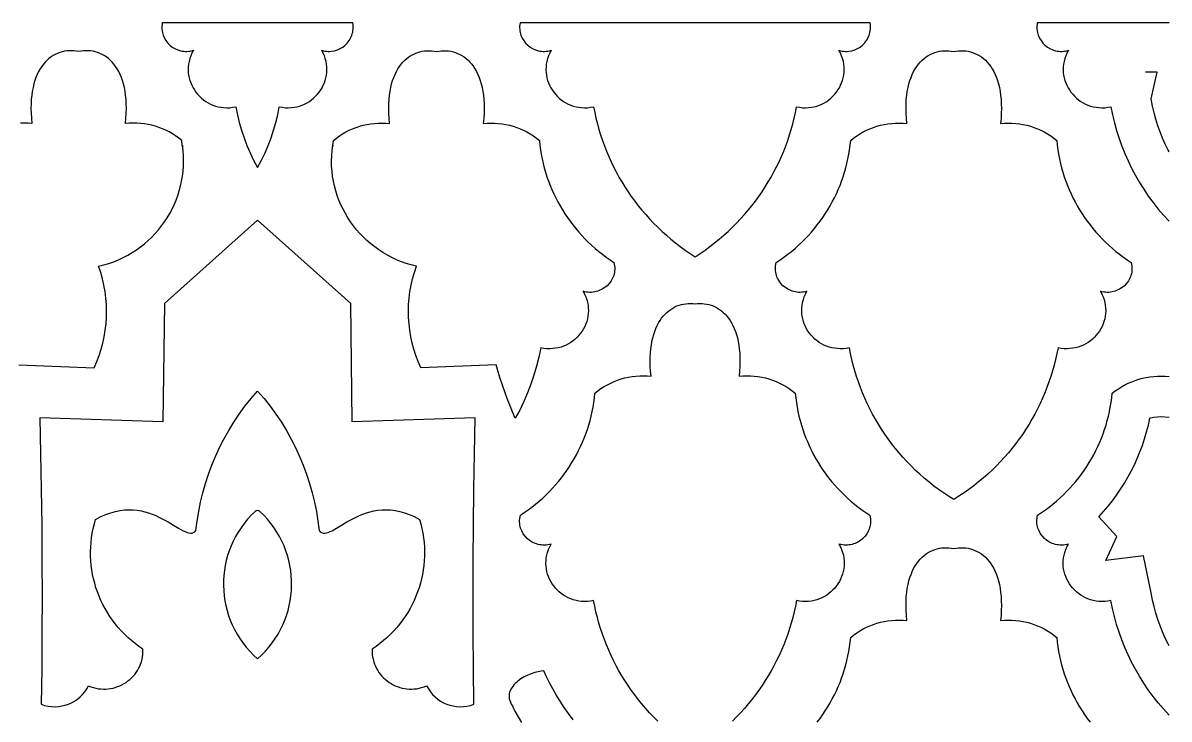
# Model space of a CAD drawing. Extents: x 50 to 3710, y -977 to -877.
# Drawn here: x 3624.9 to 3710.1, y -928.9 to -877.1 of the extents above; entities that cross this region are included whole.
import ezdxf

# ---------------------------------------------------------------- set-up
doc = ezdxf.new("R2010")
doc.units = 0
doc.layers.add('LAYER_1', color=18, linetype='CONTINUOUS')

msp = doc.modelspace()

# ---------------------------------------------------------------- linework, layer by layer
at = {"layer": 'LAYER_1'}
for points in [[(3642.343, -887.839), (3642.636, -887.304), (3642.9, -886.759), (3643.138, -886.205), (3643.349, -885.643), (3643.536, -885.074), (3643.7, -884.497), (3643.84, -883.913), (3643.959, -883.322), (3644.187, -883.364), (3644.411, -883.389), (3644.632, -883.396), (3644.848, -883.387), (3645.059, -883.362), (3645.265, -883.322), (3645.465, -883.268), (3645.659, -883.2), (3645.846, -883.119), (3646.026, -883.025), (3646.198, -882.92), (3646.362, -882.803), (3646.516, -882.675), (3646.662, -882.538), (3646.797, -882.392), (3646.922, -882.237), (3647.037, -882.074), (3647.14, -881.904), (3647.231, -881.727), (3647.31, -881.544), (3647.376, -881.356), (3647.429, -881.163), (3647.468, -880.966), (3647.493, -880.766), (3647.502, -880.563), (3647.497, -880.358), (3647.475, -880.151), (3647.438, -879.944), (3647.383, -879.736), (3647.311, -879.529), (3647.222, -879.323), (3647.114, -879.119), (3647.237, -879.152), (3647.359, -879.176), (3647.481, -879.191), (3647.601, -879.199), (3647.72, -879.198), (3647.837, -879.19), (3648.065, -879.151), (3648.283, -879.085), (3648.489, -878.992), (3648.681, -878.876), (3648.857, -878.738), (3649.015, -878.58), (3649.152, -878.404), (3649.266, -878.213), (3649.356, -878.007), (3649.391, -877.899), (3649.419, -877.789), (3649.44, -877.676), (3649.454, -877.561), (3649.459, -877.444), (3649.457, -877.325), (3649.446, -877.205), (3649.427, -877.083), (3642.343, -877.083), (3635.259, -877.083), (3635.24, -877.205), (3635.229, -877.325), (3635.227, -877.444), (3635.233, -877.561), (3635.246, -877.676), (3635.267, -877.789), (3635.33, -878.007), (3635.42, -878.213), (3635.535, -878.404), (3635.672, -878.58), (3635.829, -878.738), (3636.005, -878.876), (3636.197, -878.992), (3636.403, -879.085), (3636.622, -879.151), (3636.735, -879.174), (3636.85, -879.19), (3636.967, -879.198), (3637.086, -879.199), (3637.206, -879.191), (3637.327, -879.176), (3637.45, -879.152), (3637.573, -879.119), (3637.465, -879.323), (3637.375, -879.529), (3637.303, -879.736), (3637.249, -879.944), (3637.211, -880.151), (3637.19, -880.358), (3637.184, -880.563), (3637.194, -880.766), (3637.219, -880.966), (3637.258, -881.163), (3637.31, -881.356), (3637.376, -881.544), (3637.455, -881.727), (3637.547, -881.904), (3637.65, -882.074), (3637.764, -882.237), (3637.889, -882.392), (3638.025, -882.538), (3638.17, -882.675), (3638.325, -882.803), (3638.489, -882.92), (3638.66, -883.025), (3638.84, -883.119), (3639.027, -883.2), (3639.221, -883.268), (3639.421, -883.322), (3639.627, -883.362), (3639.839, -883.387), (3640.055, -883.396), (3640.275, -883.389), (3640.5, -883.364), (3640.727, -883.322), (3640.846, -883.913), (3640.987, -884.497), (3641.15, -885.074), (3641.337, -885.643), (3641.549, -886.205), (3641.787, -886.759), (3642.051, -887.304)], [(3674.879, -894.488), (3675.256, -894.241), (3675.624, -893.985), (3675.984, -893.722), (3676.335, -893.451), (3676.678, -893.172), (3677.012, -892.885), (3677.337, -892.591), (3677.654, -892.29), (3677.962, -891.982), (3678.261, -891.667), (3678.551, -891.345), (3678.832, -891.017), (3679.104, -890.682), (3679.366, -890.341), (3679.62, -889.994), (3679.864, -889.641), (3680.098, -889.283), (3680.323, -888.918), (3680.538, -888.548), (3680.744, -888.173), (3680.94, -887.793), (3681.126, -887.408), (3681.302, -887.019), (3681.468, -886.624), (3681.624, -886.225), (3681.769, -885.822), (3681.905, -885.415), (3682.03, -885.004), (3682.145, -884.589), (3682.25, -884.17), (3682.344, -883.748), (3682.427, -883.322), (3682.655, -883.364), (3682.879, -883.389), (3683.1, -883.396), (3683.316, -883.387), (3683.527, -883.362), (3683.733, -883.322), (3683.933, -883.268), (3684.127, -883.2), (3684.314, -883.119), (3684.494, -883.025), (3684.666, -882.92), (3684.829, -882.803), (3684.984, -882.675), (3685.13, -882.538), (3685.265, -882.392), (3685.39, -882.237), (3685.505, -882.074), (3685.608, -881.904), (3685.699, -881.727), (3685.778, -881.544), (3685.844, -881.356), (3685.897, -881.163), (3685.936, -880.966), (3685.96, -880.766), (3685.97, -880.563), (3685.965, -880.358), (3685.943, -880.151), (3685.906, -879.944), (3685.851, -879.736), (3685.779, -879.529), (3685.69, -879.323), (3685.582, -879.119), (3685.705, -879.152), (3685.827, -879.176), (3685.948, -879.191), (3686.069, -879.199), (3686.187, -879.198), (3686.305, -879.19), (3686.533, -879.151), (3686.751, -879.085), (3686.957, -878.992), (3687.149, -878.876), (3687.325, -878.738), (3687.483, -878.58), (3687.62, -878.404), (3687.734, -878.213), (3687.824, -878.007), (3687.859, -877.899), (3687.887, -877.789), (3687.908, -877.676), (3687.922, -877.561), (3687.927, -877.444), (3687.925, -877.325), (3687.914, -877.205), (3687.895, -877.083), (3661.863, -877.083), (3661.844, -877.205), (3661.833, -877.325), (3661.831, -877.444), (3661.837, -877.561), (3661.85, -877.676), (3661.871, -877.789), (3661.934, -878.007), (3662.024, -878.213), (3662.139, -878.404), (3662.276, -878.58), (3662.433, -878.738), (3662.609, -878.876), (3662.801, -878.992), (3663.007, -879.085), (3663.226, -879.151), (3663.339, -879.174), (3663.454, -879.19), (3663.571, -879.198), (3663.69, -879.199), (3663.81, -879.191), (3663.931, -879.176), (3664.054, -879.152), (3664.177, -879.119), (3664.069, -879.323), (3663.979, -879.529), (3663.907, -879.736), (3663.853, -879.944), (3663.815, -880.151), (3663.794, -880.358), (3663.788, -880.563), (3663.798, -880.766), (3663.823, -880.966), (3663.862, -881.163), (3663.914, -881.356), (3663.98, -881.544), (3664.059, -881.727), (3664.151, -881.904), (3664.254, -882.074), (3664.368, -882.237), (3664.493, -882.392), (3664.629, -882.538), (3664.774, -882.675), (3664.929, -882.803), (3665.092, -882.92), (3665.264, -883.025), (3665.444, -883.119), (3665.631, -883.2), (3665.825, -883.268), (3666.025, -883.322), (3666.231, -883.362), (3666.443, -883.387), (3666.659, -883.396), (3666.879, -883.389), (3667.104, -883.364), (3667.331, -883.322), (3667.415, -883.748), (3667.509, -884.17), (3667.613, -884.589), (3667.728, -885.004), (3667.853, -885.415), (3667.989, -885.822), (3668.135, -886.225), (3668.291, -886.624), (3668.457, -887.019), (3668.633, -887.408), (3668.819, -887.793), (3669.015, -888.173), (3669.22, -888.548), (3669.435, -888.918), (3669.66, -889.283), (3669.895, -889.641), (3670.139, -889.994), (3670.392, -890.341), (3670.654, -890.682), (3670.926, -891.017), (3671.207, -891.345), (3671.497, -891.667), (3671.796, -891.982), (3672.104, -892.29), (3672.421, -892.591), (3672.746, -892.885), (3673.081, -893.172), (3673.423, -893.451), (3673.775, -893.722), (3674.135, -893.985), (3674.503, -894.241)], [(3661.505, -906.496), (3661.295, -906.013), (3661.095, -905.525), (3660.904, -905.034), (3660.722, -904.54), (3660.549, -904.042), (3660.385, -903.541), (3660.231, -903.038), (3660.086, -902.531), (3654.493, -902.734), (3654.297, -902.285), (3654.124, -901.829), (3653.974, -901.366), (3653.848, -900.899), (3653.744, -900.427), (3653.665, -899.951), (3653.608, -899.473), (3653.575, -898.993), (3653.566, -898.512), (3653.58, -898.031), (3653.618, -897.55), (3653.679, -897.071), (3653.764, -896.595), (3653.872, -896.122), (3654.004, -895.652), (3654.16, -895.188), (3653.777, -895.091), (3653.402, -894.977), (3653.037, -894.846), (3652.68, -894.7), (3652.334, -894.538), (3651.998, -894.361), (3651.672, -894.17), (3651.357, -893.966), (3651.053, -893.747), (3650.76, -893.516), (3650.479, -893.273), (3650.211, -893.018), (3649.955, -892.751), (3649.712, -892.473), (3649.482, -892.186), (3649.266, -891.888), (3649.063, -891.581), (3648.875, -891.265), (3648.701, -890.941), (3648.543, -890.609), (3648.4, -890.269), (3648.272, -889.923), (3648.16, -889.57), (3648.065, -889.212), (3647.986, -888.848), (3647.925, -888.479), (3647.881, -888.106), (3647.854, -887.729), (3647.846, -887.349), (3647.856, -886.966), (3647.885, -886.581), (3647.933, -886.194), (3647.933, -886.269), (3647.946, -886.202), (3647.985, -885.829), (3648.206, -885.652), (3648.434, -885.488), (3648.67, -885.335), (3648.912, -885.196), (3649.161, -885.069), (3649.416, -884.956), (3649.675, -884.855), (3649.94, -884.768), (3650.209, -884.694), (3650.481, -884.634), (3650.757, -884.588), (3651.035, -884.556), (3651.315, -884.538), (3651.597, -884.534), (3651.879, -884.544), (3652.162, -884.569), (3652.127, -884.181), (3652.106, -883.808), (3652.099, -883.451), (3652.105, -883.109), (3652.123, -882.783), (3652.153, -882.471), (3652.196, -882.174), (3652.249, -881.893), (3652.313, -881.625), (3652.387, -881.373), (3652.472, -881.134), (3652.565, -880.91), (3652.667, -880.7), (3652.778, -880.504), (3652.896, -880.322), (3653.022, -880.154), (3653.155, -879.999), (3653.294, -879.857), (3653.439, -879.729), (3653.589, -879.614), (3653.745, -879.512), (3653.905, -879.423), (3654.069, -879.347), (3654.236, -879.283), (3654.406, -879.232), (3654.58, -879.193), (3654.755, -879.167), (3654.932, -879.152), (3655.11, -879.15), (3655.288, -879.159), (3655.467, -879.18), (3655.645, -879.212), (3655.824, -879.18), (3656.003, -879.159), (3656.181, -879.15), (3656.359, -879.152), (3656.536, -879.167), (3656.711, -879.193), (3656.884, -879.232), (3657.055, -879.283), (3657.222, -879.347), (3657.386, -879.423), (3657.546, -879.512), (3657.702, -879.614), (3657.852, -879.729), (3657.997, -879.857), (3658.136, -879.999), (3658.269, -880.154), (3658.395, -880.322), (3658.513, -880.504), (3658.624, -880.7), (3658.726, -880.91), (3658.819, -881.134), (3658.903, -881.373), (3658.978, -881.625), (3659.042, -881.893), (3659.095, -882.174), (3659.137, -882.471), (3659.168, -882.783), (3659.186, -883.109), (3659.192, -883.451), (3659.185, -883.808), (3659.163, -884.181), (3659.128, -884.569), (3659.411, -884.544), (3659.694, -884.534), (3659.976, -884.538), (3660.256, -884.556), (3660.534, -884.588), (3660.81, -884.634), (3661.082, -884.694), (3661.351, -884.768), (3661.615, -884.855), (3661.875, -884.956), (3662.13, -885.069), (3662.379, -885.196), (3662.621, -885.335), (3662.857, -885.488), (3663.085, -885.652), (3663.305, -885.829), (3663.341, -886.175), (3663.387, -886.519), (3663.443, -886.86), (3663.508, -887.199), (3663.583, -887.535), (3663.668, -887.868), (3663.762, -888.198), (3663.865, -888.524), (3663.977, -888.847), (3664.099, -889.167), (3664.229, -889.482), (3664.369, -889.794), (3664.517, -890.101), (3664.673, -890.404), (3664.838, -890.702), (3665.012, -890.995), (3665.194, -891.284), (3665.384, -891.567), (3665.582, -891.845), (3665.788, -892.118), (3666.002, -892.385), (3666.224, -892.646), (3666.454, -892.902), (3666.691, -893.151), (3666.935, -893.393), (3667.187, -893.629), (3667.446, -893.859), (3667.712, -894.082), (3667.986, -894.297), (3668.266, -894.505), (3668.553, -894.706), (3668.846, -894.9), (3668.874, -895.026), (3668.893, -895.151), (3668.902, -895.274), (3668.903, -895.396), (3668.896, -895.517), (3668.88, -895.634), (3668.857, -895.75), (3668.826, -895.863), (3668.788, -895.972), (3668.742, -896.079), (3668.632, -896.281), (3668.497, -896.466), (3668.34, -896.634), (3668.163, -896.78), (3667.968, -896.904), (3667.758, -897.003), (3667.648, -897.043), (3667.535, -897.075), (3667.42, -897.1), (3667.301, -897.118), (3667.181, -897.128), (3667.059, -897.13), (3666.936, -897.123), (3666.811, -897.108), (3666.685, -897.083), (3666.558, -897.05), (3666.666, -897.254), (3666.756, -897.46), (3666.828, -897.667), (3666.882, -897.874), (3666.92, -898.082), (3666.941, -898.288), (3666.947, -898.493), (3666.937, -898.696), (3666.912, -898.897), (3666.873, -899.094), (3666.821, -899.286), (3666.755, -899.475), (3666.676, -899.657), (3666.584, -899.834), (3666.481, -900.005), (3666.367, -900.167), (3666.242, -900.322), (3666.106, -900.469), (3665.961, -900.606), (3665.806, -900.733), (3665.642, -900.85), (3665.471, -900.956), (3665.291, -901.049), (3665.104, -901.13), (3664.91, -901.199), (3664.71, -901.253), (3664.504, -901.293), (3664.292, -901.318), (3664.076, -901.327), (3663.856, -901.319), (3663.631, -901.295), (3663.404, -901.253), (3663.262, -901.945), (3663.093, -902.628), (3662.896, -903.301), (3662.671, -903.964), (3662.419, -904.616), (3662.141, -905.255), (3661.836, -905.883)], [(3694.112, -879.212), (3694.29, -879.18), (3694.469, -879.159), (3694.648, -879.15), (3694.826, -879.152), (3695.003, -879.167), (3695.178, -879.193), (3695.351, -879.232), (3695.521, -879.283), (3695.689, -879.347), (3695.853, -879.423), (3696.013, -879.512), (3696.168, -879.614), (3696.319, -879.729), (3696.464, -879.857), (3696.603, -879.999), (3696.735, -880.154), (3696.861, -880.322), (3696.979, -880.504), (3697.09, -880.7), (3697.192, -880.91), (3697.286, -881.134), (3697.37, -881.373), (3697.444, -881.625), (3697.508, -881.893), (3697.562, -882.174), (3697.604, -882.471), (3697.634, -882.783), (3697.653, -883.109), (3697.658, -883.451), (3697.651, -883.808), (3697.63, -884.181), (3697.595, -884.569), (3697.878, -884.544), (3698.161, -884.534), (3698.442, -884.538), (3698.722, -884.556), (3699, -884.588), (3699.276, -884.634), (3699.548, -884.694), (3699.817, -884.768), (3700.082, -884.855), (3700.342, -884.956), (3700.596, -885.069), (3700.845, -885.196), (3701.088, -885.335), (3701.323, -885.488), (3701.552, -885.652), (3701.772, -885.829), (3701.808, -886.175), (3701.854, -886.519), (3701.909, -886.86), (3701.975, -887.199), (3702.05, -887.535), (3702.134, -887.868), (3702.228, -888.198), (3702.331, -888.524), (3702.444, -888.847), (3702.565, -889.167), (3702.696, -889.482), (3702.835, -889.794), (3702.983, -890.101), (3703.14, -890.404), (3703.305, -890.702), (3703.478, -890.995), (3703.66, -891.284), (3703.85, -891.567), (3704.049, -891.845), (3704.255, -892.118), (3704.469, -892.385), (3704.691, -892.646), (3704.92, -892.902), (3705.157, -893.151), (3705.402, -893.393), (3705.654, -893.629), (3705.913, -893.859), (3706.179, -894.082), (3706.452, -894.297), (3706.732, -894.505), (3707.019, -894.706), (3707.313, -894.9), (3707.341, -895.026), (3707.359, -895.151), (3707.369, -895.274), (3707.37, -895.396), (3707.362, -895.517), (3707.347, -895.634), (3707.323, -895.75), (3707.292, -895.863), (3707.254, -895.972), (3707.209, -896.079), (3707.098, -896.281), (3706.964, -896.466), (3706.807, -896.634), (3706.63, -896.78), (3706.435, -896.904), (3706.225, -897.003), (3706.115, -897.043), (3706.002, -897.075), (3705.886, -897.1), (3705.768, -897.118), (3705.648, -897.128), (3705.526, -897.13), (3705.402, -897.123), (3705.277, -897.108), (3705.151, -897.083), (3705.025, -897.05), (3705.133, -897.254), (3705.222, -897.46), (3705.294, -897.667), (3705.349, -897.874), (3705.386, -898.082), (3705.408, -898.288), (3705.413, -898.493), (3705.404, -898.696), (3705.379, -898.897), (3705.34, -899.094), (3705.287, -899.286), (3705.221, -899.475), (3705.142, -899.657), (3705.051, -899.834), (3704.948, -900.005), (3704.833, -900.167), (3704.708, -900.322), (3704.573, -900.469), (3704.427, -900.606), (3704.273, -900.733), (3704.109, -900.85), (3703.937, -900.956), (3703.757, -901.049), (3703.57, -901.13), (3703.376, -901.199), (3703.176, -901.253), (3702.97, -901.293), (3702.759, -901.318), (3702.543, -901.327), (3702.322, -901.319), (3702.098, -901.295), (3701.87, -901.253), (3701.785, -901.686), (3701.689, -902.115), (3701.583, -902.541), (3701.465, -902.962), (3701.337, -903.38), (3701.198, -903.794), (3701.049, -904.204), (3700.889, -904.609), (3700.718, -905.01), (3700.537, -905.405), (3700.346, -905.796), (3700.145, -906.182), (3699.934, -906.562), (3699.713, -906.937), (3699.482, -907.306), (3699.241, -907.669), (3698.99, -908.027), (3698.729, -908.378), (3698.459, -908.723), (3698.18, -909.061), (3697.891, -909.393), (3697.592, -909.718), (3697.285, -910.035), (3696.968, -910.346), (3696.642, -910.649), (3696.307, -910.945), (3695.963, -911.233), (3695.61, -911.513), (3695.249, -911.785), (3694.878, -912.048), (3694.499, -912.304), (3694.112, -912.551), (3693.724, -912.304), (3693.346, -912.048), (3692.975, -911.785), (3692.614, -911.513), (3692.261, -911.233), (3691.917, -910.945), (3691.582, -910.649), (3691.256, -910.346), (3690.939, -910.035), (3690.631, -909.718), (3690.333, -909.393), (3690.044, -909.061), (3689.764, -908.723), (3689.494, -908.378), (3689.234, -908.027), (3688.983, -907.669), (3688.742, -907.306), (3688.511, -906.937), (3688.29, -906.562), (3688.078, -906.182), (3687.877, -905.796), (3687.686, -905.405), (3687.506, -905.01), (3687.335, -904.609), (3687.175, -904.204), (3687.026, -903.794), (3686.887, -903.38), (3686.759, -902.962), (3686.641, -902.541), (3686.534, -902.115), (3686.439, -901.686), (3686.354, -901.253), (3686.126, -901.295), (3685.902, -901.319), (3685.681, -901.327), (3685.465, -901.318), (3685.254, -901.293), (3685.048, -901.253), (3684.847, -901.199), (3684.653, -901.13), (3684.466, -901.049), (3684.287, -900.956), (3684.115, -900.85), (3683.951, -900.733), (3683.797, -900.606), (3683.651, -900.469), (3683.516, -900.322), (3683.39, -900.167), (3683.276, -900.005), (3683.173, -899.834), (3683.082, -899.657), (3683.003, -899.475), (3682.937, -899.286), (3682.884, -899.094), (3682.845, -898.897), (3682.82, -898.696), (3682.81, -898.493), (3682.816, -898.288), (3682.837, -898.082), (3682.875, -897.874), (3682.93, -897.667), (3683.001, -897.46), (3683.091, -897.254), (3683.199, -897.05), (3683.072, -897.083), (3682.947, -897.108), (3682.822, -897.123), (3682.698, -897.13), (3682.576, -897.128), (3682.456, -897.118), (3682.338, -897.1), (3682.222, -897.075), (3682.109, -897.043), (3681.999, -897.003), (3681.789, -896.904), (3681.594, -896.78), (3681.417, -896.634), (3681.26, -896.466), (3681.125, -896.281), (3681.015, -896.079), (3680.97, -895.972), (3680.931, -895.863), (3680.9, -895.75), (3680.877, -895.634), (3680.861, -895.517), (3680.854, -895.396), (3680.855, -895.274), (3680.865, -895.151), (3680.883, -895.026), (3680.911, -894.9), (3681.205, -894.706), (3681.492, -894.505), (3681.772, -894.297), (3682.045, -894.082), (3682.311, -893.859), (3682.57, -893.629), (3682.822, -893.393), (3683.066, -893.151), (3683.303, -892.902), (3683.533, -892.646), (3683.755, -892.385), (3683.969, -892.118), (3684.175, -891.845), (3684.373, -891.567), (3684.563, -891.284), (3684.745, -890.995), (3684.919, -890.702), (3685.084, -890.404), (3685.241, -890.101), (3685.389, -889.794), (3685.528, -889.482), (3685.658, -889.167), (3685.78, -888.847), (3685.892, -888.524), (3685.996, -888.198), (3686.089, -887.868), (3686.174, -887.535), (3686.249, -887.199), (3686.314, -886.86), (3686.37, -886.519), (3686.416, -886.175), (3686.452, -885.829), (3686.672, -885.652), (3686.9, -885.488), (3687.136, -885.335), (3687.379, -885.196), (3687.627, -885.069), (3687.882, -884.956), (3688.142, -884.855), (3688.407, -884.768), (3688.675, -884.694), (3688.948, -884.634), (3689.223, -884.588), (3689.501, -884.556), (3689.782, -884.538), (3690.063, -884.534), (3690.346, -884.544), (3690.629, -884.569), (3690.594, -884.181), (3690.573, -883.808), (3690.565, -883.451), (3690.571, -883.109), (3690.589, -882.783), (3690.62, -882.471), (3690.662, -882.174), (3690.715, -881.893), (3690.78, -881.625), (3690.854, -881.373), (3690.938, -881.134), (3691.032, -880.91), (3691.134, -880.7), (3691.244, -880.504), (3691.363, -880.322), (3691.488, -880.154), (3691.621, -879.999), (3691.76, -879.857), (3691.905, -879.729), (3692.056, -879.614), (3692.211, -879.512), (3692.371, -879.423), (3692.535, -879.347), (3692.702, -879.283), (3692.873, -879.232), (3693.046, -879.193), (3693.221, -879.167), (3693.398, -879.152), (3693.576, -879.15), (3693.755, -879.159), (3693.933, -879.18)], [(3694.112, -879.212), (3694.29, -879.18), (3694.469, -879.159), (3694.648, -879.15), (3694.826, -879.152), (3695.003, -879.167), (3695.178, -879.193), (3695.351, -879.232), (3695.521, -879.283), (3695.689, -879.347), (3695.853, -879.423), (3696.013, -879.512), (3696.168, -879.614), (3696.319, -879.729), (3696.464, -879.857), (3696.603, -879.999), (3696.735, -880.154), (3696.861, -880.322), (3696.979, -880.504), (3697.09, -880.7), (3697.192, -880.91), (3697.286, -881.134), (3697.37, -881.373), (3697.444, -881.625), (3697.508, -881.893), (3697.562, -882.174), (3697.604, -882.471), (3697.634, -882.783), (3697.653, -883.109), (3697.658, -883.451), (3697.651, -883.808), (3697.63, -884.181), (3697.595, -884.569), (3697.878, -884.544), (3698.161, -884.534), (3698.442, -884.538), (3698.722, -884.556), (3699, -884.588), (3699.276, -884.634), (3699.548, -884.694), (3699.817, -884.768), (3700.082, -884.855), (3700.342, -884.956), (3700.596, -885.069), (3700.845, -885.196), (3701.088, -885.335), (3701.323, -885.488), (3701.552, -885.652), (3701.772, -885.829), (3701.808, -886.175), (3701.854, -886.519), (3701.909, -886.86), (3701.975, -887.199), (3702.05, -887.535), (3702.134, -887.868), (3702.228, -888.198), (3702.331, -888.524), (3702.444, -888.847), (3702.565, -889.167), (3702.696, -889.482), (3702.835, -889.794), (3702.983, -890.101), (3703.14, -890.404), (3703.305, -890.702), (3703.478, -890.995), (3703.66, -891.284), (3703.85, -891.567), (3704.049, -891.845), (3704.255, -892.118), (3704.469, -892.385), (3704.691, -892.646), (3704.92, -892.902), (3705.157, -893.151), (3705.402, -893.393), (3705.654, -893.629), (3705.913, -893.859), (3706.179, -894.082), (3706.452, -894.297), (3706.732, -894.505), (3707.019, -894.706), (3707.313, -894.9), (3707.341, -895.026), (3707.359, -895.151), (3707.369, -895.274), (3707.37, -895.396), (3707.362, -895.517), (3707.347, -895.634), (3707.323, -895.75), (3707.292, -895.863), (3707.254, -895.972), (3707.209, -896.079), (3707.098, -896.281), (3706.964, -896.466), (3706.807, -896.634), (3706.63, -896.78), (3706.435, -896.904), (3706.225, -897.003), (3706.115, -897.043), (3706.002, -897.075), (3705.886, -897.1), (3705.768, -897.118), (3705.648, -897.128), (3705.526, -897.13), (3705.402, -897.123), (3705.277, -897.108), (3705.151, -897.083), (3705.025, -897.05), (3705.133, -897.254), (3705.222, -897.46), (3705.294, -897.667), (3705.349, -897.874), (3705.386, -898.082), (3705.408, -898.288), (3705.413, -898.493), (3705.404, -898.696), (3705.379, -898.897), (3705.34, -899.094), (3705.287, -899.286), (3705.221, -899.475), (3705.142, -899.657), (3705.051, -899.834), (3704.948, -900.005), (3704.833, -900.167), (3704.708, -900.322), (3704.573, -900.469), (3704.427, -900.606), (3704.273, -900.733), (3704.109, -900.85), (3703.937, -900.956), (3703.757, -901.049), (3703.57, -901.13), (3703.376, -901.199), (3703.176, -901.253), (3702.97, -901.293), (3702.759, -901.318), (3702.543, -901.327), (3702.322, -901.319), (3702.098, -901.295), (3701.87, -901.253), (3701.785, -901.686), (3701.689, -902.115), (3701.583, -902.541), (3701.465, -902.962), (3701.337, -903.38), (3701.198, -903.794), (3701.049, -904.204), (3700.889, -904.609), (3700.718, -905.01), (3700.537, -905.405), (3700.346, -905.796), (3700.145, -906.182), (3699.934, -906.562), (3699.713, -906.937), (3699.482, -907.306), (3699.241, -907.669), (3698.99, -908.027), (3698.729, -908.378), (3698.459, -908.723), (3698.18, -909.061), (3697.891, -909.393), (3697.592, -909.718), (3697.285, -910.035), (3696.968, -910.346), (3696.642, -910.649), (3696.307, -910.945), (3695.963, -911.233), (3695.61, -911.513), (3695.249, -911.785), (3694.878, -912.048), (3694.499, -912.304), (3694.112, -912.551), (3693.724, -912.304), (3693.346, -912.048), (3692.975, -911.785), (3692.614, -911.513), (3692.261, -911.233), (3691.917, -910.945), (3691.582, -910.649), (3691.256, -910.346), (3690.939, -910.035), (3690.631, -909.718), (3690.333, -909.393), (3690.044, -909.061), (3689.764, -908.723), (3689.494, -908.378), (3689.234, -908.027), (3688.983, -907.669), (3688.742, -907.306), (3688.511, -906.937), (3688.29, -906.562), (3688.078, -906.182), (3687.877, -905.796), (3687.686, -905.405), (3687.506, -905.01), (3687.335, -904.609), (3687.175, -904.204), (3687.026, -903.794), (3686.887, -903.38), (3686.759, -902.962), (3686.641, -902.541), (3686.534, -902.115), (3686.439, -901.686), (3686.354, -901.253), (3686.126, -901.295), (3685.902, -901.319), (3685.681, -901.327), (3685.465, -901.318), (3685.254, -901.293), (3685.048, -901.253), (3684.847, -901.199), (3684.653, -901.13), (3684.466, -901.049), (3684.287, -900.956), (3684.115, -900.85), (3683.951, -900.733), (3683.797, -900.606), (3683.651, -900.469), (3683.516, -900.322), (3683.39, -900.167), (3683.276, -900.005), (3683.173, -899.834), (3683.082, -899.657), (3683.003, -899.475), (3682.937, -899.286), (3682.884, -899.094), (3682.845, -898.897), (3682.82, -898.696), (3682.81, -898.493), (3682.816, -898.288), (3682.837, -898.082), (3682.875, -897.874), (3682.93, -897.667), (3683.001, -897.46), (3683.091, -897.254), (3683.199, -897.05), (3683.072, -897.083), (3682.947, -897.108), (3682.822, -897.123), (3682.698, -897.13), (3682.576, -897.128), (3682.456, -897.118), (3682.338, -897.1), (3682.222, -897.075), (3682.109, -897.043), (3681.999, -897.003), (3681.789, -896.904), (3681.594, -896.78), (3681.417, -896.634), (3681.26, -896.466), (3681.125, -896.281), (3681.015, -896.079), (3680.97, -895.972), (3680.931, -895.863), (3680.9, -895.75), (3680.877, -895.634), (3680.861, -895.517), (3680.854, -895.396), (3680.855, -895.274), (3680.865, -895.151), (3680.883, -895.026), (3680.911, -894.9), (3681.205, -894.706), (3681.492, -894.505), (3681.772, -894.297), (3682.045, -894.082), (3682.311, -893.859), (3682.57, -893.629), (3682.822, -893.393), (3683.066, -893.151), (3683.303, -892.902), (3683.533, -892.646), (3683.755, -892.385), (3683.969, -892.118), (3684.175, -891.845), (3684.373, -891.567), (3684.563, -891.284), (3684.745, -890.995), (3684.919, -890.702), (3685.084, -890.404), (3685.241, -890.101), (3685.389, -889.794), (3685.528, -889.482), (3685.658, -889.167), (3685.78, -888.847), (3685.892, -888.524), (3685.996, -888.198), (3686.089, -887.868), (3686.174, -887.535), (3686.249, -887.199), (3686.314, -886.86), (3686.37, -886.519), (3686.416, -886.175), (3686.452, -885.829), (3686.672, -885.652), (3686.9, -885.488), (3687.136, -885.335), (3687.379, -885.196), (3687.627, -885.069), (3687.882, -884.956), (3688.142, -884.855), (3688.407, -884.768), (3688.675, -884.694), (3688.948, -884.634), (3689.223, -884.588), (3689.501, -884.556), (3689.782, -884.538), (3690.063, -884.534), (3690.346, -884.544), (3690.629, -884.569), (3690.594, -884.181), (3690.573, -883.808), (3690.565, -883.451), (3690.571, -883.109), (3690.589, -882.783), (3690.62, -882.471), (3690.662, -882.174), (3690.715, -881.893), (3690.78, -881.625), (3690.854, -881.373), (3690.938, -881.134), (3691.032, -880.91), (3691.134, -880.7), (3691.244, -880.504), (3691.363, -880.322), (3691.488, -880.154), (3691.621, -879.999), (3691.76, -879.857), (3691.905, -879.729), (3692.056, -879.614), (3692.211, -879.512), (3692.371, -879.423), (3692.535, -879.347), (3692.702, -879.283), (3692.873, -879.232), (3693.046, -879.193), (3693.221, -879.167), (3693.398, -879.152), (3693.576, -879.15), (3693.755, -879.159), (3693.933, -879.18)], [(3642.343, -904.473), (3642.823, -905.031), (3643.278, -905.605), (3643.708, -906.194), (3644.112, -906.796), (3644.49, -907.411), (3644.843, -908.04), (3645.17, -908.68), (3645.471, -909.331), (3645.746, -909.992), (3645.994, -910.663), (3646.216, -911.344), (3646.411, -912.033), (3646.58, -912.729), (3646.722, -913.432), (3646.836, -914.142), (3646.924, -914.857), (3647.012, -914.945), (3647.109, -915.003), (3647.215, -915.035), (3647.33, -915.041), (3647.454, -915.025), (3647.588, -914.987), (3647.731, -914.932), (3647.883, -914.86), (3648.215, -914.677), (3648.585, -914.456), (3648.992, -914.214), (3649.437, -913.969), (3649.673, -913.851), (3649.92, -913.738), (3650.175, -913.634), (3650.441, -913.54), (3650.716, -913.459), (3651, -913.392), (3651.295, -913.342), (3651.599, -913.312), (3651.912, -913.302), (3652.236, -913.316), (3652.569, -913.356), (3652.912, -913.423), (3653.265, -913.521), (3653.627, -913.651), (3654, -913.816), (3654.383, -914.017), (3654.48, -914.358), (3654.563, -914.701), (3654.631, -915.044), (3654.685, -915.388), (3654.724, -915.733), (3654.749, -916.077), (3654.76, -916.42), (3654.757, -916.763), (3654.74, -917.104), (3654.71, -917.443), (3654.666, -917.78), (3654.608, -918.115), (3654.538, -918.447), (3654.454, -918.775), (3654.357, -919.1), (3654.248, -919.42), (3654.126, -919.736), (3653.991, -920.047), (3653.844, -920.353), (3653.684, -920.654), (3653.513, -920.948), (3653.329, -921.236), (3653.134, -921.517), (3652.927, -921.791), (3652.708, -922.057), (3652.478, -922.315), (3652.237, -922.565), (3651.984, -922.806), (3651.721, -923.038), (3651.447, -923.261), (3651.162, -923.473), (3650.866, -923.676), (3650.865, -923.871), (3650.876, -924.062), (3650.9, -924.249), (3650.936, -924.431), (3650.983, -924.608), (3651.041, -924.78), (3651.11, -924.946), (3651.188, -925.107), (3651.276, -925.261), (3651.374, -925.409), (3651.48, -925.55), (3651.594, -925.684), (3651.716, -925.811), (3651.846, -925.93), (3651.982, -926.041), (3652.125, -926.143), (3652.274, -926.237), (3652.428, -926.322), (3652.587, -926.398), (3652.752, -926.464), (3652.92, -926.521), (3653.092, -926.567), (3653.267, -926.603), (3653.445, -926.628), (3653.625, -926.642), (3653.807, -926.645), (3653.991, -926.636), (3654.176, -926.615), (3654.361, -926.582), (3654.546, -926.536), (3654.731, -926.477), (3654.915, -926.405), (3655.045, -926.638), (3655.193, -926.854), (3655.359, -927.053), (3655.542, -927.233), (3655.739, -927.395), (3655.95, -927.538), (3656.172, -927.66), (3656.404, -927.762), (3656.644, -927.844), (3656.891, -927.903), (3657.144, -927.94), (3657.4, -927.954), (3657.659, -927.945), (3657.918, -927.912), (3658.176, -927.854), (3658.432, -927.77), (3658.397, -925.106), (3658.376, -922.442), (3658.368, -919.778), (3658.375, -917.114), (3658.395, -914.45), (3658.429, -911.786), (3658.477, -909.122), (3658.538, -906.458), (3649.374, -906.773), (3649.268, -897.954), (3642.343, -891.76), (3635.419, -897.954), (3635.312, -906.773), (3626.148, -906.458), (3626.21, -909.122), (3626.258, -911.786), (3626.292, -914.45), (3626.312, -917.114), (3626.318, -919.778), (3626.311, -922.442), (3626.29, -925.106), (3626.255, -927.77), (3626.511, -927.854), (3626.769, -927.912), (3627.028, -927.945), (3627.286, -927.954), (3627.543, -927.94), (3627.795, -927.903), (3628.042, -927.844), (3628.283, -927.762), (3628.515, -927.66), (3628.737, -927.538), (3628.947, -927.395), (3629.144, -927.233), (3629.327, -927.053), (3629.493, -926.854), (3629.642, -926.638), (3629.771, -926.405), (3629.955, -926.477), (3630.14, -926.536), (3630.326, -926.582), (3630.511, -926.615), (3630.696, -926.636), (3630.879, -926.645), (3631.061, -926.642), (3631.242, -926.628), (3631.42, -926.603), (3631.595, -926.567), (3631.767, -926.521), (3631.935, -926.464), (3632.099, -926.398), (3632.258, -926.322), (3632.413, -926.237), (3632.562, -926.143), (3632.704, -926.041), (3632.841, -925.93), (3632.97, -925.811), (3633.092, -925.684), (3633.207, -925.55), (3633.313, -925.409), (3633.41, -925.261), (3633.498, -925.107), (3633.577, -924.946), (3633.646, -924.78), (3633.704, -924.608), (3633.751, -924.431), (3633.786, -924.249), (3633.81, -924.062), (3633.822, -923.871), (3633.82, -923.676), (3633.525, -923.473), (3633.24, -923.261), (3632.966, -923.038), (3632.702, -922.806), (3632.45, -922.565), (3632.208, -922.315), (3631.978, -922.057), (3631.76, -921.791), (3631.553, -921.517), (3631.357, -921.236), (3631.174, -920.948), (3631.002, -920.654), (3630.843, -920.353), (3630.696, -920.047), (3630.561, -919.736), (3630.439, -919.42), (3630.329, -919.1), (3630.232, -918.775), (3630.149, -918.447), (3630.078, -918.115), (3630.021, -917.78), (3629.977, -917.443), (3629.946, -917.104), (3629.929, -916.763), (3629.926, -916.42), (3629.937, -916.077), (3629.962, -915.733), (3630.002, -915.388), (3630.055, -915.044), (3630.123, -914.701), (3630.206, -914.358), (3630.304, -914.017), (3630.686, -913.816), (3631.059, -913.651), (3631.422, -913.521), (3631.775, -913.423), (3632.118, -913.356), (3632.451, -913.316), (3632.774, -913.302), (3633.088, -913.312), (3633.392, -913.342), (3633.686, -913.392), (3633.971, -913.459), (3634.246, -913.54), (3634.511, -913.634), (3634.767, -913.738), (3635.013, -913.851), (3635.25, -913.969), (3635.695, -914.214), (3636.102, -914.456), (3636.471, -914.677), (3636.803, -914.86), (3636.956, -914.932), (3637.098, -914.987), (3637.232, -915.025), (3637.357, -915.041), (3637.472, -915.035), (3637.578, -915.003), (3637.675, -914.945), (3637.763, -914.857), (3637.85, -914.142), (3637.965, -913.432), (3638.107, -912.729), (3638.275, -912.033), (3638.47, -911.344), (3638.692, -910.663), (3638.941, -909.992), (3639.216, -909.331), (3639.517, -908.68), (3639.843, -908.04), (3640.196, -907.411), (3640.575, -906.796), (3640.979, -906.194), (3641.408, -905.605), (3641.863, -905.031)], [(3642.343, -924.39), (3642.644, -924.112), (3642.926, -923.822), (3643.189, -923.521), (3643.433, -923.21), (3643.658, -922.889), (3643.864, -922.559), (3644.051, -922.221), (3644.219, -921.876), (3644.368, -921.524), (3644.498, -921.166), (3644.609, -920.804), (3644.701, -920.437), (3644.774, -920.067), (3644.828, -919.695), (3644.862, -919.32), (3644.878, -918.945), (3644.874, -918.569), (3644.852, -918.193), (3644.81, -917.819), (3644.749, -917.447), (3644.668, -917.078), (3644.569, -916.712), (3644.45, -916.351), (3644.313, -915.995), (3644.156, -915.645), (3643.979, -915.301), (3643.784, -914.965), (3643.569, -914.637), (3643.335, -914.318), (3643.082, -914.009), (3642.809, -913.711), (3642.517, -913.424), (3642.495, -913.404), (3642.465, -913.387), (3642.418, -913.372), (3642.343, -913.361), (3642.269, -913.372), (3642.222, -913.387), (3642.169, -913.424), (3641.877, -913.711), (3641.605, -914.009), (3641.351, -914.318), (3641.117, -914.637), (3640.903, -914.965), (3640.707, -915.301), (3640.531, -915.645), (3640.374, -915.995), (3640.236, -916.351), (3640.117, -916.712), (3640.018, -917.078), (3639.938, -917.447), (3639.877, -917.819), (3639.835, -918.193), (3639.812, -918.569), (3639.809, -918.945), (3639.824, -919.32), (3639.859, -919.695), (3639.912, -920.067), (3639.985, -920.437), (3640.077, -920.804), (3640.188, -921.166), (3640.318, -921.524), (3640.467, -921.876), (3640.635, -922.221), (3640.822, -922.559), (3641.028, -922.889), (3641.253, -923.21), (3641.497, -923.521), (3641.76, -923.822), (3642.042, -924.112)]]:
    msp.add_lwpolyline(points, close=True, dxfattribs=at)
for points in [[(3710.128, -877.083), (3700.329, -877.083), (3700.309, -877.205), (3700.299, -877.325), (3700.297, -877.444), (3700.302, -877.561), (3700.316, -877.676), (3700.337, -877.789), (3700.4, -878.007), (3700.49, -878.213), (3700.604, -878.404), (3700.741, -878.58), (3700.899, -878.738), (3701.075, -878.876), (3701.267, -878.992), (3701.473, -879.085), (3701.691, -879.151), (3701.804, -879.174), (3701.919, -879.19), (3702.036, -879.198), (3702.155, -879.199), (3702.275, -879.191), (3702.397, -879.176), (3702.519, -879.152), (3702.642, -879.119), (3702.534, -879.323), (3702.445, -879.529), (3702.373, -879.736), (3702.318, -879.944), (3702.281, -880.151), (3702.259, -880.358), (3702.254, -880.563), (3702.263, -880.766), (3702.288, -880.966), (3702.327, -881.163), (3702.38, -881.356), (3702.446, -881.544), (3702.525, -881.727), (3702.616, -881.904), (3702.719, -882.074), (3702.833, -882.237), (3702.959, -882.392), (3703.094, -882.538), (3703.24, -882.675), (3703.394, -882.803), (3703.558, -882.92), (3703.73, -883.025), (3703.91, -883.119), (3704.097, -883.2), (3704.29, -883.268), (3704.491, -883.322), (3704.697, -883.362), (3704.908, -883.387), (3705.124, -883.396), (3705.345, -883.389), (3705.569, -883.364), (3705.797, -883.322), (3705.917, -883.921), (3706.059, -884.513), (3706.221, -885.098), (3706.404, -885.675), (3706.607, -886.244), (3706.831, -886.805), (3707.074, -887.356), (3707.337, -887.899), (3707.62, -888.431), (3707.922, -888.953), (3708.243, -889.464), (3708.583, -889.964), (3708.942, -890.452), (3709.319, -890.928), (3709.714, -891.391), (3710.128, -891.842)], [(3624.6, -902.531), (3630.193, -902.734), (3630.39, -902.285), (3630.563, -901.829), (3630.712, -901.366), (3630.839, -900.899), (3630.942, -900.427), (3631.022, -899.951), (3631.078, -899.473), (3631.111, -898.993), (3631.121, -898.512), (3631.107, -898.031), (3631.069, -897.55), (3631.008, -897.071), (3630.923, -896.595), (3630.814, -896.122), (3630.682, -895.652), (3630.526, -895.188), (3630.91, -895.091), (3631.284, -894.977), (3631.65, -894.846), (3632.006, -894.7), (3632.353, -894.538), (3632.689, -894.361), (3633.015, -894.17), (3633.33, -893.966), (3633.634, -893.747), (3633.927, -893.516), (3634.207, -893.273), (3634.476, -893.018), (3634.732, -892.751), (3634.975, -892.473), (3635.205, -892.186), (3635.421, -891.888), (3635.623, -891.581), (3635.812, -891.265), (3635.985, -890.941), (3636.144, -890.609), (3636.287, -890.269), (3636.415, -889.923), (3636.526, -889.57), (3636.622, -889.212), (3636.7, -888.848), (3636.762, -888.479), (3636.806, -888.106), (3636.832, -887.729), (3636.841, -887.349), (3636.831, -886.966), (3636.802, -886.581), (3636.754, -886.194), (3636.753, -886.269), (3636.741, -886.202), (3636.701, -885.829), (3636.481, -885.652), (3636.253, -885.488), (3636.017, -885.335), (3635.774, -885.196), (3635.526, -885.069), (3635.271, -884.956), (3635.011, -884.855), (3634.746, -884.768), (3634.478, -884.694), (3634.205, -884.634), (3633.93, -884.588), (3633.652, -884.556), (3633.371, -884.538), (3633.09, -884.534), (3632.807, -884.544), (3632.524, -884.569), (3632.559, -884.181), (3632.58, -883.808), (3632.588, -883.451), (3632.582, -883.109), (3632.564, -882.783), (3632.533, -882.471), (3632.491, -882.174), (3632.438, -881.893), (3632.373, -881.625), (3632.299, -881.373), (3632.215, -881.134), (3632.122, -880.91), (3632.019, -880.7), (3631.909, -880.504), (3631.79, -880.322), (3631.665, -880.154), (3631.532, -879.999), (3631.393, -879.857), (3631.248, -879.729), (3631.097, -879.614), (3630.942, -879.512), (3630.782, -879.423), (3630.618, -879.347), (3630.451, -879.283), (3630.28, -879.232), (3630.107, -879.193), (3629.932, -879.167), (3629.755, -879.152), (3629.577, -879.15), (3629.398, -879.159), (3629.22, -879.18), (3629.041, -879.212), (3628.863, -879.18), (3628.684, -879.159), (3628.505, -879.15), (3628.327, -879.152), (3628.151, -879.167), (3627.975, -879.193), (3627.802, -879.232), (3627.632, -879.283), (3627.464, -879.347), (3627.3, -879.423), (3627.14, -879.512), (3626.985, -879.614), (3626.834, -879.729), (3626.689, -879.857), (3626.55, -879.999), (3626.418, -880.154), (3626.292, -880.322), (3626.174, -880.504), (3626.063, -880.7), (3625.961, -880.91), (3625.867, -881.134), (3625.783, -881.373), (3625.709, -881.625), (3625.645, -881.893), (3625.591, -882.174), (3625.549, -882.471), (3625.519, -882.783), (3625.5, -883.109), (3625.495, -883.451), (3625.502, -883.808), (3625.523, -884.181), (3625.558, -884.569), (3625.275, -884.544), (3624.992, -884.534), (3624.711, -884.538)], [(3710.128, -886.682), (3710.061, -886.556), (3709.845, -886.111), (3709.645, -885.658), (3709.461, -885.198), (3709.294, -884.73), (3709.144, -884.255), (3709.01, -883.773), (3708.894, -883.285), (3708.784, -882.739), (3709.254, -880.737), (3708.381, -880.737)], [(3672.104, -929.025), (3671.796, -928.717), (3671.497, -928.402), (3671.207, -928.08), (3670.926, -927.751), (3670.654, -927.417), (3670.392, -927.076), (3670.138, -926.729), (3669.895, -926.376), (3669.66, -926.017), (3669.435, -925.653), (3669.22, -925.283), (3669.014, -924.908), (3668.819, -924.528), (3668.633, -924.143), (3668.457, -923.753), (3668.29, -923.359), (3668.134, -922.96), (3667.989, -922.557), (3667.853, -922.149), (3667.728, -921.738), (3667.613, -921.323), (3667.508, -920.904), (3667.415, -920.482), (3667.331, -920.057), (3667.104, -920.099), (3666.879, -920.123), (3666.659, -920.131), (3666.442, -920.121), (3666.231, -920.097), (3666.025, -920.057), (3665.825, -920.002), (3665.631, -919.934), (3665.444, -919.853), (3665.264, -919.759), (3665.092, -919.654), (3664.929, -919.537), (3664.774, -919.41), (3664.629, -919.273), (3664.493, -919.126), (3664.368, -918.971), (3664.253, -918.808), (3664.15, -918.638), (3664.059, -918.461), (3663.98, -918.279), (3663.914, -918.09), (3663.861, -917.898), (3663.822, -917.701), (3663.798, -917.5), (3663.788, -917.297), (3663.794, -917.092), (3663.815, -916.886), (3663.853, -916.678), (3663.907, -916.471), (3663.979, -916.264), (3664.069, -916.058), (3664.177, -915.854), (3664.05, -915.887), (3663.924, -915.911), (3663.799, -915.927), (3663.676, -915.933), (3663.554, -915.932), (3663.433, -915.922), (3663.315, -915.904), (3663.199, -915.879), (3663.086, -915.847), (3662.976, -915.807), (3662.766, -915.708), (3662.572, -915.584), (3662.395, -915.438), (3662.238, -915.27), (3662.103, -915.085), (3661.992, -914.883), (3661.947, -914.776), (3661.909, -914.666), (3661.878, -914.554), (3661.854, -914.438), (3661.839, -914.32), (3661.831, -914.2), (3661.832, -914.078), (3661.842, -913.955), (3661.861, -913.83), (3661.889, -913.704), (3662.182, -913.51), (3662.469, -913.309), (3662.749, -913.101), (3663.022, -912.886), (3663.288, -912.663), (3663.548, -912.433), (3663.799, -912.197), (3664.044, -911.954), (3664.281, -911.705), (3664.51, -911.45), (3664.732, -911.189), (3664.946, -910.922), (3665.153, -910.649), (3665.351, -910.371), (3665.541, -910.088), (3665.723, -909.799), (3665.896, -909.506), (3666.062, -909.207), (3666.218, -908.905), (3666.366, -908.597), (3666.506, -908.286), (3666.636, -907.971), (3666.757, -907.651), (3666.87, -907.328), (3666.973, -907.002), (3667.067, -906.672), (3667.151, -906.339), (3667.227, -906.003), (3667.292, -905.664), (3667.348, -905.323), (3667.393, -904.979), (3667.429, -904.633), (3667.65, -904.456), (3667.878, -904.291), (3668.114, -904.139), (3668.356, -904), (3668.605, -903.873), (3668.86, -903.76), (3669.119, -903.659), (3669.384, -903.572), (3669.653, -903.498), (3669.925, -903.438), (3670.201, -903.392), (3670.479, -903.36), (3670.759, -903.341), (3671.041, -903.338), (3671.323, -903.348), (3671.606, -903.373), (3671.572, -902.999), (3671.551, -902.639), (3671.543, -902.294), (3671.547, -901.963), (3671.563, -901.646), (3671.59, -901.343), (3671.628, -901.053), (3671.676, -900.778), (3671.735, -900.516), (3671.803, -900.268), (3671.88, -900.033), (3671.967, -899.811), (3672.061, -899.603), (3672.164, -899.407), (3672.274, -899.225), (3672.391, -899.055), (3672.515, -898.898), (3672.645, -898.753), (3672.781, -898.621), (3672.922, -898.501), (3673.068, -898.394), (3673.219, -898.298), (3673.373, -898.215), (3673.532, -898.143), (3673.693, -898.083), (3673.858, -898.034), (3674.025, -897.997), (3674.193, -897.971), (3674.364, -897.957), (3674.535, -897.953), (3674.707, -897.961), (3674.879, -897.979), (3675.051, -897.961), (3675.223, -897.953), (3675.395, -897.957), (3675.565, -897.971), (3675.734, -897.997), (3675.9, -898.034), (3676.065, -898.083), (3676.226, -898.143), (3676.385, -898.215), (3676.539, -898.298), (3676.69, -898.394), (3676.836, -898.501), (3676.977, -898.621), (3677.113, -898.753), (3677.243, -898.898), (3677.367, -899.055), (3677.484, -899.225), (3677.594, -899.407), (3677.697, -899.603), (3677.792, -899.811), (3677.878, -900.033), (3677.955, -900.268), (3678.023, -900.516), (3678.082, -900.778), (3678.131, -901.053), (3678.169, -901.343), (3678.196, -901.646), (3678.211, -901.963), (3678.215, -902.294), (3678.207, -902.639), (3678.186, -902.999), (3678.152, -903.373), (3678.435, -903.348), (3678.717, -903.338), (3678.999, -903.341), (3679.279, -903.36), (3679.557, -903.392), (3679.833, -903.438), (3680.105, -903.498), (3680.374, -903.572), (3680.639, -903.659), (3680.899, -903.76), (3681.153, -903.873), (3681.402, -904), (3681.645, -904.139), (3681.88, -904.291), (3682.108, -904.456), (3682.329, -904.633), (3682.365, -904.979), (3682.41, -905.323), (3682.466, -905.664), (3682.532, -906.003), (3682.607, -906.339), (3682.691, -906.672), (3682.785, -907.002), (3682.888, -907.328), (3683.001, -907.651), (3683.122, -907.971), (3683.253, -908.286), (3683.392, -908.597), (3683.54, -908.905), (3683.697, -909.207), (3683.862, -909.506), (3684.035, -909.799), (3684.217, -910.088), (3684.407, -910.371), (3684.606, -910.649), (3684.812, -910.922), (3685.026, -911.189), (3685.248, -911.45), (3685.477, -911.705), (3685.714, -911.954), (3685.959, -912.197), (3686.211, -912.433), (3686.47, -912.663), (3686.736, -912.886), (3687.009, -913.101), (3687.289, -913.309), (3687.576, -913.51), (3687.87, -913.704), (3687.897, -913.83), (3687.916, -913.955), (3687.926, -914.078), (3687.927, -914.2), (3687.919, -914.32), (3687.904, -914.438), (3687.88, -914.554), (3687.849, -914.666), (3687.811, -914.776), (3687.766, -914.883), (3687.655, -915.085), (3687.52, -915.27), (3687.363, -915.438), (3687.186, -915.584), (3686.992, -915.708), (3686.782, -915.807), (3686.672, -915.847), (3686.559, -915.879), (3686.443, -915.904), (3686.325, -915.922), (3686.205, -915.932), (3686.083, -915.933), (3685.959, -915.927), (3685.834, -915.911), (3685.708, -915.887), (3685.582, -915.854), (3685.69, -916.058), (3685.779, -916.264), (3685.851, -916.471), (3685.906, -916.678), (3685.943, -916.886), (3685.965, -917.092), (3685.97, -917.297), (3685.96, -917.5), (3685.936, -917.701), (3685.897, -917.898), (3685.844, -918.09), (3685.778, -918.279), (3685.699, -918.461), (3685.608, -918.638), (3685.505, -918.808), (3685.39, -918.971), (3685.265, -919.126), (3685.13, -919.273), (3684.984, -919.41), (3684.829, -919.537), (3684.666, -919.654), (3684.494, -919.759), (3684.314, -919.853), (3684.127, -919.934), (3683.933, -920.002), (3683.733, -920.057), (3683.527, -920.097), (3683.316, -920.121), (3683.1, -920.131), (3682.879, -920.123), (3682.655, -920.099), (3682.427, -920.057), (3682.344, -920.482), (3682.25, -920.904), (3682.145, -921.323), (3682.03, -921.738), (3681.905, -922.149), (3681.769, -922.557), (3681.624, -922.96), (3681.468, -923.359), (3681.302, -923.753), (3681.126, -924.143), (3680.94, -924.528), (3680.744, -924.908), (3680.538, -925.283), (3680.323, -925.653), (3680.098, -926.017), (3679.864, -926.376), (3679.62, -926.729), (3679.366, -927.076), (3679.104, -927.417), (3678.832, -927.751), (3678.551, -928.08), (3678.261, -928.402), (3677.962, -928.717), (3677.654, -929.025)], [(3710.128, -928.576), (3709.714, -928.125), (3709.319, -927.662), (3708.942, -927.186), (3708.583, -926.698), (3708.243, -926.198), (3707.922, -925.687), (3707.62, -925.165), (3707.337, -924.633), (3707.074, -924.091), (3706.831, -923.539), (3706.607, -922.978), (3706.404, -922.409), (3706.221, -921.832), (3706.059, -921.247), (3705.917, -920.655), (3705.797, -920.057), (3705.569, -920.099), (3705.345, -920.123), (3705.124, -920.131), (3704.908, -920.121), (3704.697, -920.097), (3704.491, -920.057), (3704.29, -920.002), (3704.097, -919.934), (3703.91, -919.853), (3703.73, -919.759), (3703.558, -919.654), (3703.394, -919.537), (3703.24, -919.41), (3703.094, -919.273), (3702.959, -919.126), (3702.833, -918.971), (3702.719, -918.808), (3702.616, -918.638), (3702.525, -918.461), (3702.446, -918.279), (3702.38, -918.09), (3702.327, -917.898), (3702.288, -917.701), (3702.263, -917.5), (3702.254, -917.297), (3702.259, -917.092), (3702.281, -916.886), (3702.318, -916.678), (3702.373, -916.471), (3702.445, -916.264), (3702.534, -916.058), (3702.642, -915.854), (3702.516, -915.887), (3702.39, -915.911), (3702.265, -915.927), (3702.141, -915.933), (3702.019, -915.932), (3701.899, -915.922), (3701.781, -915.904), (3701.665, -915.879), (3701.552, -915.847), (3701.442, -915.807), (3701.232, -915.708), (3701.037, -915.584), (3700.86, -915.438), (3700.703, -915.27), (3700.568, -915.085), (3700.458, -914.883), (3700.413, -914.776), (3700.375, -914.666), (3700.344, -914.554), (3700.32, -914.438), (3700.305, -914.32), (3700.297, -914.2), (3700.298, -914.078), (3700.308, -913.955), (3700.326, -913.83), (3700.354, -913.704), (3700.648, -913.51), (3700.935, -913.309), (3701.215, -913.101), (3701.488, -912.886), (3701.754, -912.663), (3702.013, -912.433), (3702.265, -912.197), (3702.51, -911.954), (3702.747, -911.705), (3702.976, -911.45), (3703.198, -911.189), (3703.412, -910.922), (3703.618, -910.649), (3703.816, -910.371), (3704.007, -910.088), (3704.188, -909.799), (3704.362, -909.506), (3704.527, -909.207), (3704.684, -908.905), (3704.832, -908.597), (3704.971, -908.286), (3705.102, -907.971), (3705.223, -907.651), (3705.335, -907.328), (3705.439, -907.002), (3705.533, -906.672), (3705.617, -906.339), (3705.692, -906.003), (3705.758, -905.664), (3705.813, -905.323), (3705.859, -904.979), (3705.895, -904.633), (3706.121, -904.46), (3706.355, -904.298), (3706.596, -904.149), (3706.843, -904.013), (3707.096, -903.889), (3707.355, -903.778), (3707.618, -903.68), (3707.886, -903.594), (3708.158, -903.522), (3708.433, -903.463), (3708.711, -903.418), (3708.992, -903.386), (3709.274, -903.368), (3709.558, -903.364), (3709.843, -903.374), (3710.128, -903.398)], [(3710.128, -923.416), (3710.061, -923.29), (3709.845, -922.845), (3709.645, -922.392), (3709.461, -921.932), (3709.294, -921.464), (3709.144, -920.989), (3709.01, -920.508), (3708.894, -920.02), (3708.784, -919.473), (3708.233, -916.735), (3705.421, -917.08), (3706.235, -915.288), (3704.895, -913.835), (3705.251, -913.445), (3705.592, -913.044), (3705.918, -912.631), (3706.228, -912.209), (3706.524, -911.777), (3706.804, -911.335), (3707.068, -910.885), (3707.316, -910.425), (3707.548, -909.958), (3707.763, -909.483), (3707.962, -909), (3708.144, -908.511), (3708.309, -908.015), (3708.456, -907.513), (3708.586, -907.006), (3708.698, -906.493), (3708.751, -906.475), (3709.005, -906.414), (3709.264, -906.378), (3709.527, -906.368), (3710.128, -906.404)], [(3683.969, -929.094), (3684.175, -928.822), (3684.373, -928.543), (3684.563, -928.26), (3684.745, -927.972), (3684.919, -927.678), (3685.084, -927.38), (3685.241, -927.077), (3685.389, -926.77), (3685.528, -926.458), (3685.658, -926.143), (3685.78, -925.824), (3685.892, -925.501), (3685.996, -925.174), (3686.089, -924.844), (3686.174, -924.511), (3686.249, -924.175), (3686.314, -923.837), (3686.37, -923.495), (3686.416, -923.151), (3686.452, -922.805), (3686.672, -922.628), (3686.9, -922.464), (3687.136, -922.312), (3687.379, -922.172), (3687.627, -922.046), (3687.882, -921.932), (3688.142, -921.832), (3688.407, -921.744), (3688.675, -921.671), (3688.948, -921.611), (3689.223, -921.564), (3689.501, -921.532), (3689.782, -921.514), (3690.063, -921.51), (3690.346, -921.52), (3690.629, -921.546), (3690.594, -921.157), (3690.573, -920.785), (3690.565, -920.428), (3690.571, -920.086), (3690.589, -919.759), (3690.62, -919.447), (3690.662, -919.151), (3690.715, -918.869), (3690.78, -918.602), (3690.854, -918.349), (3690.938, -918.111), (3691.032, -917.887), (3691.134, -917.677), (3691.244, -917.481), (3691.363, -917.298), (3691.488, -917.13), (3691.621, -916.975), (3691.76, -916.834), (3691.905, -916.705), (3692.056, -916.59), (3692.211, -916.488), (3692.371, -916.399), (3692.535, -916.323), (3692.702, -916.259), (3692.873, -916.208), (3693.046, -916.17), (3693.221, -916.143), (3693.398, -916.128), (3693.576, -916.126), (3693.755, -916.135), (3693.933, -916.156), (3694.112, -916.189), (3694.29, -916.156), (3694.469, -916.135), (3694.648, -916.126), (3694.826, -916.128), (3695.003, -916.143), (3695.178, -916.17), (3695.351, -916.208), (3695.521, -916.259), (3695.689, -916.323), (3695.853, -916.399), (3696.013, -916.488), (3696.168, -916.59), (3696.319, -916.705), (3696.464, -916.834), (3696.603, -916.975), (3696.735, -917.13), (3696.861, -917.298), (3696.979, -917.481), (3697.09, -917.677), (3697.192, -917.887), (3697.286, -918.111), (3697.37, -918.349), (3697.444, -918.602), (3697.508, -918.869), (3697.562, -919.151), (3697.604, -919.447), (3697.634, -919.759), (3697.653, -920.086), (3697.658, -920.428), (3697.651, -920.785), (3697.63, -921.157), (3697.595, -921.546), (3697.878, -921.52), (3698.161, -921.51), (3698.442, -921.514), (3698.722, -921.532), (3699, -921.564), (3699.276, -921.611), (3699.548, -921.671), (3699.817, -921.744), (3700.082, -921.832), (3700.342, -921.932), (3700.596, -922.046), (3700.845, -922.172), (3701.088, -922.312), (3701.323, -922.464), (3701.552, -922.628), (3701.772, -922.805), (3701.808, -923.151), (3701.854, -923.495), (3701.909, -923.837), (3701.975, -924.175), (3702.05, -924.511), (3702.134, -924.844), (3702.228, -925.174), (3702.331, -925.501), (3702.444, -925.824), (3702.565, -926.143), (3702.696, -926.458), (3702.835, -926.77), (3702.983, -927.077), (3703.14, -927.38), (3703.305, -927.678), (3703.478, -927.972), (3703.66, -928.26), (3703.85, -928.543), (3704.049, -928.822), (3704.255, -929.094)], [(3665.813, -928.927), (3665.474, -928.473), (3665.15, -928.012), (3664.844, -927.548), (3664.557, -927.083), (3664.29, -926.623), (3664.047, -926.169), (3663.829, -925.727), (3663.638, -925.299), (3663.433, -925.312), (3663.203, -925.351), (3662.957, -925.415), (3662.699, -925.502), (3662.438, -925.611), (3662.18, -925.74), (3661.932, -925.889), (3661.701, -926.056), (3661.594, -926.146), (3661.494, -926.24), (3661.402, -926.338), (3661.318, -926.44), (3661.244, -926.545), (3661.18, -926.653), (3661.127, -926.765), (3661.086, -926.88), (3661.058, -926.998), (3661.044, -927.118), (3661.044, -927.241), (3661.06, -927.367), (3661.093, -927.494), (3661.142, -927.624), (3661.21, -927.756), (3661.296, -927.89), (3661.384, -928.086), (3661.484, -928.286), (3661.713, -928.699), (3661.98, -929.126)]]:
    msp.add_lwpolyline(points, dxfattribs=at)

doc.saveas('drawing.dxf')
